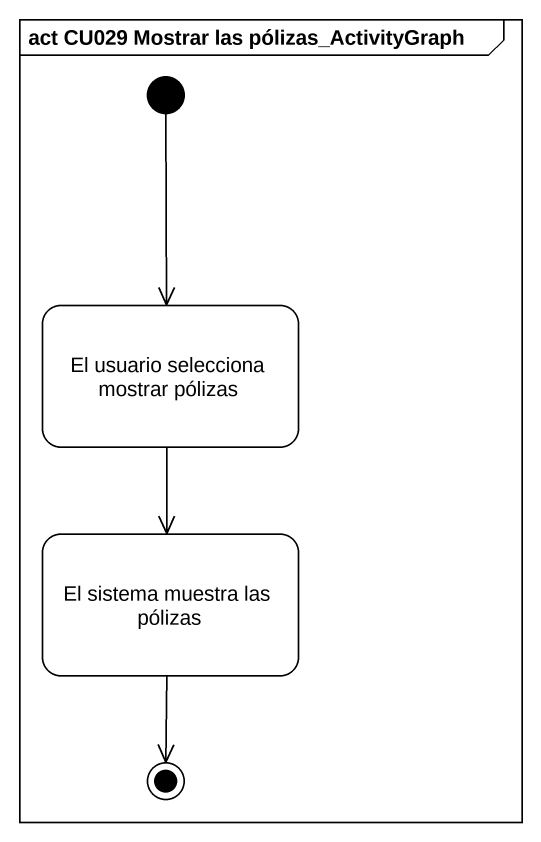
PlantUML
@startuml
mainframe act CU029 Mostrar las pólizas_ActivityGraph
hide empty description
state "El usuario selecciona mostrar pólizas" as El_usuario_selecciona
state "El sistema muestra las pólizas" as El_sistema_muestra_las
[*] --> El_usuario_selecciona
El_usuario_selecciona --> El_sistema_muestra_las
El_sistema_muestra_las --> [*]
@enduml
